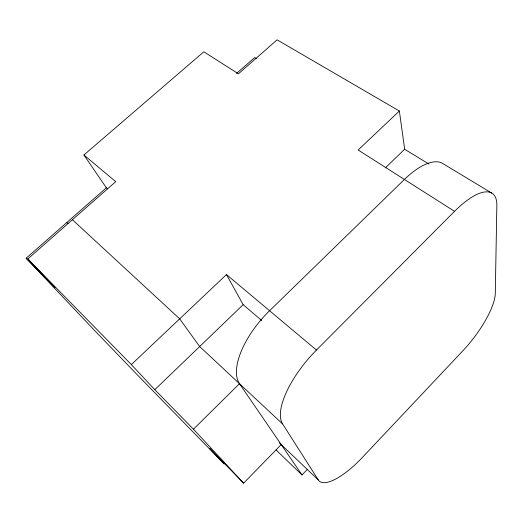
<?xml version="1.0" encoding="UTF-8"?>
<svg xmlns="http://www.w3.org/2000/svg" width="523" height="523" viewBox="0 0 523 523"><rect width="100%" height="100%" fill="white"/><g stroke="black" fill="none" stroke-linecap="round" stroke-linejoin="round"><path stroke-width="0.78" d="M276.151 450.048L302.013 474.949L307.086 469.647M107.568 188.842L106.339 187.796L26.15 258.218L93.578 329.444L137.588 375.135L224.204 463.927L209.723 448.44L243.62 483.167L281.217 444.596M318.246 479.898L282.597 423.924A65.297 25.398 -49.8 0 1 316.454 350.057L454.533 211.344A63.113 22.724 -54.7 0 1 496.85 205.611L495.281 293.547A52.137 15.978 -52.7 0 1 463.058 350.58L362.714 457.102A54.144 17.357 -49.3 0 1 318.246 479.898L279.452 442.916M243.62 483.167L193.464 429.206L239.482 383.692A62.727 28.386 -49.6 0 1 269.587 310.734L404.416 179.454A60.733 25.503 -55.4 0 1 442.445 163.326L491.685 193.065M193.464 429.206L154.808 389.7L243.156 304.68L226.479 274.575L131.332 364.596L27.817 258.931L115.727 181.664L83.922 154.985L203.826 51.79L238.429 73.815L277.085 39.833L399.363 111.013L404.658 149.251L428.938 164.098M385.353 167.831L404.658 149.251M399.363 111.013L358.15 150.009L454.533 211.344M236.507 73.475L254.642 57.55L256.715 58.818M226.479 274.575L316.454 350.057M243.156 304.68L261.742 320.56M72.416 219.732L179.69 318.84L199.662 346.533L282.597 423.924M66.781 222.536L67.977 223.648M26.15 258.218L54.961 287.663L27.817 258.931M131.332 364.596L154.808 389.7M239.482 383.692L302.013 474.949M83.922 154.985L106.339 187.796"/></g></svg>
